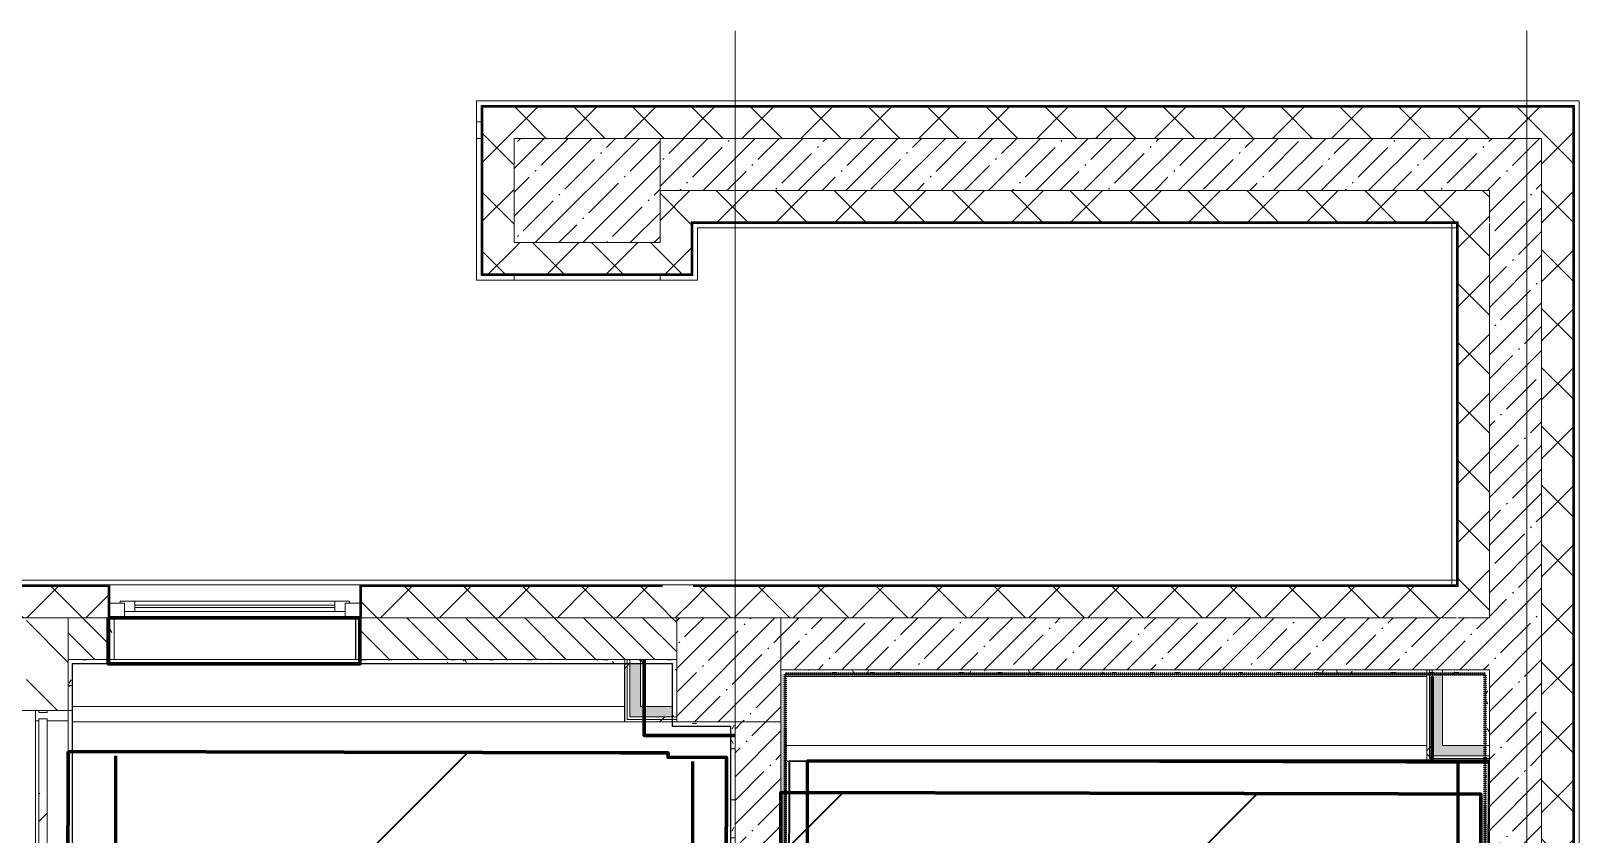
# Model space of a CAD drawing. Header units: millimetres. Extents: x -249154 to 415037, y -45458 to 354837.
# Drawn here: x 117896 to 125325, y 17926 to 21779 of the extents above; entities that cross this region are included whole.
import ezdxf

# ---------------------------------------------------------------- set-up
doc = ezdxf.new("R2010")
doc.units = ezdxf.units.MM
doc.linetypes.add('200_ШТРИХ__ш1_п0_6_', pattern=[320, 200, -120])
doc.linetypes.add('Штрих короткий', pattern=[600, 300, -300])
for name, color, linetype, lineweight in [('0) НЗ Ремонт штукатурка', 6, 'Continuous', 60), ('1) FK13', 152, 'Continuous', 40), ('3)1 шпаклевка', 4, 'Continuous', 35), ('3.3) Шпаклевка баз. фин. WD5-13', 160, 'Continuous', 140), ('3.4) Ремонт базовой шпаклевки', 6, 'Continuous', 60), ('3.4) Шп. баз 4 в 525 поз 4838м2', 160, 'Continuous', 140), ('3.4) Шп. фин 4 в 529 поз 11227м2', 6, 'Continuous', 140), ('4) демонтаж НЗ №2', 1, 'Continuous', 35), ('4.1) Дм уборка мусора НЗ 2', 20, 'Continuous', 35), ('549 штукатурка гипсом', 40, 'Continuous', 60), ('666 покраска FK1', 211, 'Continuous', 60), ('839 штук откосы', 3, 'Continuous', 158), ('874 шпакл откосы', 5, 'Continuous', 158), ('A-FLOR', 7, 'Continuous', 9), ('A-GLAZ', 7, 'Continuous', 9), ('A-GLAZ-1', 7, 'Continuous', 5), ('A-GLAZ-CURT', 7, 'Continuous', 9), ('A-GLAZ-CURT-1', 7, 'Continuous', 5), ('A-GLAZ-CURT-2', 7, 'Continuous', 20), ('A-GLAZ-CWMG', 7, 'Continuous', 9), ('A-GLAZ-CWMG-1', 7, 'Continuous', 20), ('A-WALL', 7, 'Continuous', 5), ('I-WALL', 7, 'Continuous', 5), ('S-COLS', 7, 'Continuous', 9), ('S-COLS-1', 7, 'Continuous', 5), ('S-STRS-MBND', 7, 'Continuous', 9), ('Оси', 7, 'Continuous', 9)]:
    doc.layers.add(name, color=color, linetype=linetype, lineweight=lineweight)
for name, color, linetype, lineweight, true_color in [('738 плитка подоконник КР28.4', 7, 'Continuous', 158, 0xfcc187), ('A-WALL-1', 9, 'Continuous', 5, 0x808080), ('A-WALL-FNSH-1', 9, 'Continuous', 5, 0x808080)]:
    doc.layers.add(name, color=color, linetype=linetype, lineweight=lineweight, true_color=true_color)
pattern_1 = [(45, (64.7, -136.06), (-141.42136, 141.42136), []), (135, (64.7, -136.06), (-141.42136, -141.42136), [])]
pattern_2 = [(45, (64.7, -136.06), (-114.04925, 114.04925), []), (45, (178.75, -136.06), (-114.04925, 114.04925), [201.612, -40.322, 6.706, -33.617])]
pattern_3 = [(0, (64.7, -136.06), (243.84, 60.96), [20.117, -162.763, 20.117, -162.763, -975.36]), (0, (64.7, -136.06), (243.84, 60.96), [-365.76, 20.117, -345.643, 20.117, -162.763, -426.72]), (0, (64.7, -136.06), (243.84, 60.96), [-914.4, 20.117, -101.803, 20.117, -284.683]), (120, (156.14, -105.58), (-174.71291, 180.691634), [20.117, -162.763, 20.117, -162.763, -975.36]), (120, (156.14, -105.58), (-174.71291, 180.691634), [-365.76, 20.117, -345.643, 20.117, -162.763, -426.72]), (120, (156.14, -105.58), (-174.71291, 180.691634), [-914.4, 20.117, -101.803, 20.117, -284.683]), (240, (186.62, 16.34), (-69.12709, -241.651634), [20.117, -162.763, 20.117, -162.763, -975.36]), (240, (186.62, 16.34), (-69.12709, -241.651634), [-365.76, 20.117, -345.643, 20.117, -162.763, -426.72]), (240, (186.62, 16.34), (-69.12709, -241.651634), [-914.4, 20.117, -101.803, 20.117, -284.683])]
pattern_4 = [(45, (64.7, -136.06), (-212.132, 212.132), []), (135, (64.7, -136.06), (-212.132, -212.132), [])]

# ---------------------------------------------------------------- blocks, each defined once
blk = doc.blocks.new('Системная панель - Стекло - 40мм-24262626-Объем проектирования 1 этажа')
at = {"layer": 'A-GLAZ-CURT-1'}
h = blk.add_hatch(dxfattribs=at)
h.set_pattern_fill('FP_95', color=256, style=0, pattern_type=2)
h.set_pattern_definition([(135, (17965, -118070), (-565.6854, -565.6854), [400, -1200]), (135, (18165, -118470), (-565.6854, -565.6854), [1200, -400]), (135, (18365, -117670), (-565.6854, -565.6854), [400, -1200])])
h.paths.add_polyline_path([(450, 40), (-450, 40), (-450, 0), (450, 0)])
at = {"layer": 'A-GLAZ-CURT-2'}
for p, q in [((450, 40), (-450, 40)), ((-450, 40), (-450, 0)), ((-450, 0), (450, 0)), ((450, 0), (450, 40))]:
    blk.add_line(p, q, dxfattribs=at)
blk = doc.blocks.new('Прямоугольный импост - Импост структурный с накладкой - 160мм-20958586-Объем проектирования 1 этажа')
at = {"layer": 'A-GLAZ-CWMG'}
for p, q in [((117853, 17725), (117853, 18605)), ((118010, 17725), (118010, 18605))]:
    blk.add_line(p, q, dxfattribs=at)
blk = doc.blocks.new('Прямоугольный импост - Импост структурный с накладкой - 160мм-24262628-Объем проектирования 1 этажа')
at = {"layer": 'A-GLAZ-CWMG-1'}
for p, q in [((0, 17), (-50, 17)), ((-50, 17), (-50, 0)), ((-50, 0), (-40, 0)), ((-40, 0), (-40, -40)), ((-10, -40), (-10, 0)), ((-10, 0), (0, 0)), ((0, 0), (0, 17)), ((-40, -40), (-50, -40)), ((-50, -40), (-50, -140)), ((0, -40), (-10, -40)), ((0, -140), (0, -40)), ((-50, -140), (0, -140))]:
    blk.add_line(p, q, dxfattribs=at)
blk = doc.blocks.new('120_Окно_СКБ_1Ст - 120_Окно_СКБ_1Ст_1200х2500_h_ с форточкой-22889524-Объем проектирования 1 этажа')
at = {"layer": 'A-GLAZ'}
for p, q in [((-600, 5), (-600, 75)), ((-600, 75), (-530, 75)), ((-530, 75), (-530, 5)), ((530, 5), (530, 75)), ((530, 75), (600, 75)), ((600, 75), (600, 5)), ((-530, 5), (-600, 5)), ((-530, 5), (-550, 5)), ((-550, 5), (-550, -5)), ((530, 45), (-530, 45)), ((-530, 45), (-530, 5)), ((-480, -5), (-480, 45)), ((480, -5), (480, 45)), ((530, 5), (530, 45)), ((600, 5), (530, 5)), ((550, 5), (530, 5)), ((550, -5), (550, 5)), ((-550, -5), (550, -5)), ((550, -5), (-550, -5))]:
    blk.add_line(p, q, dxfattribs=at)
at = {"layer": 'A-GLAZ-1'}
for p, q in [((600, 75), (-600, 75)), ((-600, 5), (-550, 5)), ((-480, 25), (480, 25)), ((480, 15), (-480, 15)), ((550, 5), (600, 5))]:
    blk.add_line(p, q, dxfattribs=at)
blk = doc.blocks.new('BSC_Колонна _Прямоугольная - 700х500-23282984-Объем проектирования 1 этажа')
at = {"layer": 'S-COLS-1'}
h = blk.add_hatch(dxfattribs=at)
h.set_pattern_fill('FP_134', color=256, style=0, pattern_type=2)
h.set_pattern_definition([(45, (-120500, -21150), (-114.04925, 114.04925), []), (45, (-120385.95, -21150), (-114.04925, 114.04925), [201.613, -40.323, 6.706, -33.617])])
h.paths.add_polyline_path([(-133.6, -250), (350, -250), (350, 250), (-350, 250), (-350, -250)])
for p, q in [((350, 250), (-350, 250)), ((-350, 250), (-350, -250)), ((350, -250), (350, 250)), ((-350, -250), (350, -250))]:
    blk.add_line(p, q, dxfattribs=at)
blk = doc.blocks.new('BSC_Колонна _Прямоугольная - 500х500-V182-Объем проектирования 1 этажа')
at = {"layer": 'S-COLS-1'}
h = blk.add_hatch(dxfattribs=at)
h.set_pattern_fill('FP_170', color=256, style=0, pattern_type=2)
h.set_pattern_definition([(45, (-121180, -18850), (-114.04925, 114.04925), []), (45, (-121065.95, -18850), (-114.04925, 114.04925), [201.613, -40.323, 6.706, -33.617])])
h.paths.add_polyline_path([(230, -250), (250, -250), (250, 250), (-250, 250), (-250, -250), (217.9, -250)])
for p, q in [((250, 250), (-250, 250)), ((-250, 250), (-250, -250)), ((250, -250), (250, 250)), ((-250, -250), (250, -250))]:
    blk.add_line(p, q, dxfattribs=at)
blk = doc.blocks.new('BSC_Колонна _Прямоугольная - 500х500-V193-Объем проектирования 1 этажа')
at = {"layer": 'S-COLS-1'}
for p, q in [((250, 250), (-250, 250)), ((-250, 250), (-250, -250)), ((250, -250), (250, 250)), ((-250, -250), (250, -250))]:
    blk.add_line(p, q, dxfattribs=at)
blk = doc.blocks.new('Зашивка приборов отопления2 - Зашивка приборов отопления-33269377-Объем проектирования 1 этажа')
at = {"layer": 'A-WALL'}
for p, q in [((119390, 18900), (118230, 18900)), ((120680.1, 18675), (120680.1, 18880)), ((118030, 18675), (120680.1, 18675)), ((120680.1, 18675), (118030, 18675)), ((120680.1, 18600), (120680.1, 18675)), ((118030, 18600), (120680.1, 18600))]:
    blk.add_line(p, q, dxfattribs=at)
blk = doc.blocks.new('Зашивка приборов отопления3 - Зашивка приборов отопления-33270266-Объем проектирования 1 этажа')
at = {"layer": 'A-WALL'}
for p, q in [((121450, 18487.5), (124530, 18487.5)), ((124530, 18487.5), (121450, 18487.5)), ((121450, 18412.5), (124530, 18412.5))]:
    blk.add_line(p, q, dxfattribs=at)

msp = doc.modelspace()

# ---------------------------------------------------------------- hatches: boundary and pattern name
at = {"layer": '4.1) Дм уборка мусора НЗ 2'}
h = msp.add_hatch(dxfattribs=at)
h.set_pattern_fill('ANSI31', color=1, scale=444)
h.paths.add_polyline_path([(121233.3, 18293.9), (120953.8, 18294.6), (120953.8, 18315.6), (120724.4, 18316.1), (118075.3, 18322.4), (118063.6, 13343.4), (120941.6, 13336.6), (120942.3, 13636.6), (121222.3, 13636)])
h = msp.add_hatch(dxfattribs=at)
h.set_pattern_fill('ANSI31', color=1, scale=444)
h.paths.add_polyline_path([(123025.3, 17031.7), (123317.3, 17031), (123308.5, 13301.1), (124862.5, 13297.4), (124866.4, 14926.4), (124846.4, 14926.4), (124849.7, 16356.6), (124848.7, 16356.6), (124852.9, 18117.9), (124458.3, 18118.9), (121494.9, 18125.8), (121485, 13944.7), (121476.6, 10335.3), (124834.6, 10327.5), (124835, 10527.5), (124856, 10527.4), (124861.4, 12826.4), (124841.4, 12826.5), (124842.2, 13135.5), (123016.2, 13139.7)])
at = {"layer": 'A-WALL'}
h = msp.add_hatch(dxfattribs=at)
h.set_pattern_fill('FP_24', color=256, style=0, pattern_type=2)
h.set_pattern_definition(pattern_1)
h.paths.add_polyline_path([(125144.7, 21263.9), (125144.7, 21413.9), (120064.7, 21413.9), (120064.7, 21263.9), (124894.7, 21263.9)])
h = msp.add_hatch(dxfattribs=at)
h.set_pattern_fill('FP_24', color=256, style=0, pattern_type=2)
h.set_pattern_definition(pattern_1)
h.paths.add_polyline_path([(125294.7, -386.1), (125294.7, 7564), (125144.7, 7564), (125144.7, -386.1), (125288.9, -386.1)])
h.paths.add_polyline_path([(125293.1, 8764), (125294.7, 8764), (125294.7, 10683.9), (125144.7, 10683.9), (125144.7, 8764)])
h.paths.add_polyline_path([(125294.7, 12983.9), (125294.7, 13533.9), (125144.7, 13533.9), (125144.7, 12983.9)])
h.paths.add_polyline_path([(125144.7, 15083.9), (125294.7, 15083.9), (125294.7, 21413.9), (125144.7, 21413.9), (125144.7, 16816.4)])
h = msp.add_hatch(dxfattribs=at)
h.set_pattern_fill('FP_24', color=256, style=0, pattern_type=2)
h.set_pattern_definition(pattern_1)
h.paths.add_polyline_path([(120214.7, 20613.9), (120214.7, 21263.9), (120064.7, 21263.9), (120064.7, 20613.9)])
h = msp.add_hatch(dxfattribs=at)
h.set_pattern_fill('FP_24', color=256, style=0, pattern_type=2)
h.set_pattern_definition(pattern_1)
h.paths.add_polyline_path([(120914.7, 20613.9), (121064.7, 20613.9), (121064.7, 21013.9), (120914.7, 21013.9), (120914.7, 20763.9)])
h = msp.add_hatch(dxfattribs=at)
h.set_pattern_fill('FP_24', color=256, style=0, pattern_type=2)
h.set_pattern_definition(pattern_1)
h.paths.add_polyline_path([(124744.7, 20863.9), (124894.7, 20863.9), (124894.7, 21013.9), (121064.7, 21013.9), (121064.7, 20863.9), (121570.7, 20863.9), (123525.7, 20863.9)])
h = msp.add_hatch(dxfattribs=at)
h.set_pattern_fill('FP_24', color=256, style=0, pattern_type=2)
h.set_pattern_definition(pattern_1)
h.paths.add_polyline_path([(124894.7, 18963.9), (124894.7, 20863.9), (124744.7, 20863.9), (124744.7, 18963.9)])
h = msp.add_hatch(dxfattribs=at)
h.set_pattern_fill('FP_24', color=256, style=0, pattern_type=2)
h.set_pattern_definition(pattern_1)
h.paths.add_polyline_path([(120431.1, 20613.9), (120914.7, 20613.9), (120914.7, 20763.9), (120214.7, 20763.9), (120214.7, 20613.9)])
h = msp.add_hatch(dxfattribs=at)
h.set_pattern_fill('FP_24', color=256, style=0, pattern_type=2)
h.set_pattern_definition(pattern_1)
h.paths.add_polyline_path([(115615.2, 18963.9), (118266.7, 18963.9), (118266.7, 19113.9), (115565.2, 19113.9), (115565.2, 18963.9), (115595.2, 18963.9)])
h.paths.add_polyline_path([(112885.2, 18963.9), (112865.2, 19100.1), (112865.2, 18963.9), (112870.5, 18963.9)])
h.paths.add_polyline_path([(120916.7, 18963.9), (120924.7, 18963.9), (120924.7, 19113.9), (119482.7, 19113.9), (119482.7, 18963.9), (120431.1, 18963.9)])
h.paths.add_polyline_path([(112965.2, 18963.9), (112973.5, 18963.9), (112955.2, 18988.9), (112963.7, 18967.7)])
h.paths.add_polyline_path([(112921, 19022.9), (112922.2, 19034.8), (112915.2, 19044.7), (112915.2, 19113.9), (112856.7, 19111.8), (112915.2, 19031)])
h = msp.add_hatch(dxfattribs=at)
h.set_pattern_fill('FP_24', color=256, style=0, pattern_type=2)
h.set_pattern_definition(pattern_1)
h.paths.add_polyline_path([(121074.7, 18963.9), (121074.7, 19121.9), (120924.7, 19121.9), (120924.7, 18963.9), (120994.7, 18963.9)])
h = msp.add_hatch(dxfattribs=at)
h.set_pattern_fill('FP_24', color=256, style=0, pattern_type=2)
h.set_pattern_definition(pattern_1)
h.paths.add_polyline_path([(124744.7, 18963.9), (124744.7, 19113.9), (121074.7, 19113.9), (121074.7, 18963.9), (124741.7, 18963.9)])
h = msp.add_hatch(dxfattribs=at)
h.set_pattern_fill('FP_2', color=256, style=0, pattern_type=2)
h.set_pattern_definition([(135, (64.7, -136.06), (-70.71068, -70.71068), [])])
h.paths.add_polyline_path([(120994.7, 18763.9), (120994.7, 18963.9), (119474.7, 18961.9), (119474.7, 18763.9), (120974.7, 18763.9)])
h.paths.add_polyline_path([(118274.7, 18763.9), (118274.7, 18963.9), (118074.7, 18963.9), (118074.7, 18763.9), (118094.7, 18763.9)])
at = {"layer": 'I-WALL'}
h = msp.add_hatch(dxfattribs=at)
h.set_pattern_fill('FP_1', color=256, style=0, pattern_type=2)
h.set_pattern_definition(pattern_2)
h.paths.add_polyline_path([(124894.7, 21013.9), (124894.7, 21263.9), (120914.7, 21263.9), (120914.7, 21013.9), (123525.7, 21013.9)])
h = msp.add_hatch(dxfattribs=at)
h.set_pattern_fill('FP_1', color=256, style=0, pattern_type=2)
h.set_pattern_definition(pattern_2)
h.paths.add_polyline_path([(124944.7, 10463.9), (125144.7, 10463.9), (125144.7, 10683.9), (124894.7, 10683.9), (124894.7, 10463.9)])
h.paths.add_polyline_path([(124894.7, 12983.9), (125144.7, 12983.9), (125144.7, 13533.9), (124894.7, 13533.9), (124894.7, 13106.4)])
h.paths.add_polyline_path([(124894.7, 15083.9), (125144.7, 15083.9), (125144.7, 21263.9), (124894.7, 21263.9), (124894.7, 15413.9)])
h = msp.add_hatch(dxfattribs=at)
h.set_pattern_fill('FP_23', color=256, style=0, pattern_type=2)
h.set_pattern_definition([(135, (64.7, -136.06), (-141.42136, -141.42136), [])])
h.paths.add_polyline_path([(117874.7, 16313.9), (118074.7, 16313.9), (118074.7, 17538.9), (117874.7, 17538.9), (117874.7, 16363.9)])
h.paths.add_polyline_path([(118074.7, 18518.9), (118074.7, 18963.9), (117874.7, 18963.9), (117874.7, 18518.9)])
h = msp.add_hatch(dxfattribs=at)
h.set_pattern_fill('FP_191', color=256, style=0, pattern_type=2)
h.set_pattern_definition(pattern_3)
h.paths.add_polyline_path([(118274.7, 18763.9), (118294.7, 18766.2), (118294.7, 18961.9), (118274.7, 18961.9), (118274.7, 18936.3)])
h = msp.add_hatch(dxfattribs=at)
h.set_pattern_fill('FP_1', color=256, style=0, pattern_type=2)
h.set_pattern_definition(pattern_2)
h.paths.add_polyline_path([(124557.2, 18713.9), (124894.7, 18714.1), (124894.7, 18963.9), (121494.7, 18963.9), (121494.7, 18713.9), (124041.5, 18713.9)])
h = msp.add_hatch(dxfattribs=at)
h.set_pattern_fill('FP_191', color=256, style=0, pattern_type=2)
h.set_pattern_definition(pattern_3)
h.paths.add_polyline_path([(120961.7, 18743.9), (120974.7, 18743.9), (120974.7, 18763.9), (119474.7, 18763.9), (119474.7, 18743.9), (120946.9, 18743.9)])
h.paths.add_polyline_path([(118074.7, 18763.9), (118074.7, 18743.9), (118094.7, 18743.9)])
h.paths.add_polyline_path([(118274.7, 18743.9), (118274.7, 18763.9), (118074.7, 18763.9), (118095.7, 18743.9), (118266.7, 18743.9)])
h = msp.add_hatch(dxfattribs=at)
h.set_pattern_fill('FP_191', color=256, style=0, pattern_type=2)
h.set_pattern_definition(pattern_3)
h.paths.add_polyline_path([(118094.7, 13483.9), (118094.7, 14263.9), (118082.7, 14263.9), (118082.7, 14233.9), (118074.7, 14233.9), (118074.7, 13483.9)])
h.paths.add_polyline_path([(118094.7, 15213.9), (118094.7, 17538.9), (118074.7, 17538.9), (118074.7, 15243.9), (118082.7, 15243.9), (118082.7, 15213.9)])
h.paths.add_polyline_path([(118074.7, 18518.9), (118094.7, 18518.9), (118094.7, 18743.9), (118074.7, 18743.9), (118074.7, 18538.9)])
h = msp.add_hatch(dxfattribs=at)
h.set_pattern_fill('FP_192', color=256, style=0, pattern_type=2)
h.set_pattern_definition(pattern_4)
h.paths.add_polyline_path([(120757.8, 18476.4), (120756.7, 18743.9), (120745.3, 18743.9), (120745.3, 18476.4), (120754.7, 18476.4)])
h = msp.add_hatch(dxfattribs=at)
h.set_pattern_fill('FP_192', color=256, style=0, pattern_type=2)
h.set_pattern_definition(pattern_4)
h.paths.add_polyline_path([(120757.8, 18488.9), (120770.3, 18488.9), (120769.2, 18743.9), (120757.8, 18743.9), (120757.8, 18501.4)])
for points in [[(120770.3, 18538.9), (120820.3, 18538.9), (120820.3, 18743.9), (120770.3, 18743.9)], [(124669.7, 18351.4), (124669.7, 18693.9), (124619.7, 18692.9), (124619.7, 18351.4)], [(120946.9, 18488.9), (120974.7, 18488.9), (120974.7, 18538.9), (120770.3, 18538.9), (120770.3, 18488.9), (120916.7, 18488.9)], [(124669.7, 18301.4), (124874.7, 18301.4), (124874.7, 18351.4), (124619.7, 18351.4), (124619.7, 18301.4)]]:
    msp.add_hatch(color=256, dxfattribs=at).paths.add_polyline_path(points)
h = msp.add_hatch(dxfattribs=at)
h.set_pattern_fill('FP_191', color=256, style=0, pattern_type=2)
h.set_pattern_definition(pattern_3)
h.paths.add_polyline_path([(120974.7, 18488.9), (120994.7, 18488.9), (120994.7, 18763.9), (120974.7, 18742.9), (120974.7, 18538.9)])
h.paths.add_polyline_path([(120974.7, 18743.9), (120994.7, 18763.9), (120974.7, 18763.9)])
h = msp.add_hatch(dxfattribs=at)
h.set_pattern_fill('FP_191', color=256, style=0, pattern_type=2)
h.set_pattern_definition(pattern_3)
h.paths.add_polyline_path([(121494.7, 18693.9), (124873.7, 18693.9), (124874.7, 18713.9), (121494.7, 18713.9)])
h = msp.add_hatch(dxfattribs=at)
h.set_pattern_fill('FP_191', color=256, style=0, pattern_type=2)
h.set_pattern_definition(pattern_3)
h.paths.add_polyline_path([(121494.7, 10463.9), (121514.7, 10463.9), (121514.7, 10663.9), (121502.7, 10663.9), (121502.7, 10633.9), (121494.7, 10633.9)])
h.paths.add_polyline_path([(121514.7, 12113.9), (121514.7, 18680.9), (121494.7, 18693.9), (121494.9, 12143.9), (121502.7, 12143.9), (121502.7, 12113.9)])
h.paths.add_polyline_path([(121514.7, 18681.9), (121514.7, 18692.9), (121496.4, 18692.9)])
h = msp.add_hatch(dxfattribs=at)
h.set_pattern_fill('FP_192', color=256, style=0, pattern_type=2)
h.set_pattern_definition(pattern_4)
h.paths.add_polyline_path([(124604.1, 18288.9), (124607.2, 18288.9), (124607.2, 18693.9), (124594.7, 18692.9), (124594.7, 18288.9)])
h = msp.add_hatch(dxfattribs=at)
h.set_pattern_fill('FP_192', color=256, style=0, pattern_type=2)
h.set_pattern_definition(pattern_4)
h.paths.add_polyline_path([(124609.1, 18301.4), (124619.7, 18301.4), (124619, 18693.9), (124607.2, 18692.9), (124607.2, 18301.4)])
h = msp.add_hatch(dxfattribs=at)
h.set_pattern_fill('FP_191', color=256, style=0, pattern_type=2)
h.set_pattern_definition(pattern_3)
h.paths.add_polyline_path([(124894.7, 13433.9), (124894.7, 13533.9), (124874.7, 13533.9), (124875.7, 13453.9)])
h.paths.add_polyline_path([(124894.7, 13433.9), (124874.7, 13453.9), (124874.7, 13433.9)])
h.paths.add_polyline_path([(124874.7, 15083.9), (124894.7, 15083.9), (124894.7, 18713.9), (124874.7, 18713.9), (124874.7, 15097.5)])
h = msp.add_hatch(dxfattribs=at)
h.set_pattern_fill('FP_192', color=256, style=0, pattern_type=2)
h.set_pattern_definition(pattern_4)
h.paths.add_polyline_path([(120961.7, 18463.9), (120994.7, 18463.9), (120994.7, 18476.4), (120745.3, 18476.4), (120745.3, 18463.9), (120946.9, 18463.9)])
h = msp.add_hatch(dxfattribs=at)
h.set_pattern_fill('FP_192', color=256, style=0, pattern_type=2)
h.set_pattern_definition(pattern_4)
h.paths.add_polyline_path([(120961.7, 18476.4), (120994.7, 18476.4), (120994.7, 18488.9), (120757.8, 18488.9), (120757.8, 18476.4), (120946.9, 18476.4)])
h = msp.add_hatch(dxfattribs=at)
h.set_pattern_fill('FP_191', color=256, style=0, pattern_type=2)
h.set_pattern_definition(pattern_3)
h.paths.add_polyline_path([(121253.5, 18443.9), (121254.7, 18443.9), (121254.6, 18463.9), (120974.7, 18463.9), (120974.7, 18443.9), (121241.7, 18443.9)])
h = msp.add_hatch(dxfattribs=at)
h.set_pattern_fill('FP_191', color=256, style=0, pattern_type=2)
h.set_pattern_definition(pattern_3)
h.paths.add_polyline_path([(121274.7, 13783.9), (121274.7, 18463.9), (121254.7, 18442.9), (121254.7, 13783.9)])
h.paths.add_polyline_path([(121254.7, 18443.9), (121274.7, 18463.9), (121254.7, 18463.9)])
h = msp.add_hatch(dxfattribs=at)
h.set_pattern_fill('FP_1', color=256, style=0, pattern_type=2)
h.set_pattern_definition(pattern_2)
h.paths.add_polyline_path([(121274.7, 10243.9), (121494.7, 10243.9), (121494.7, 10688.9), (121274.7, 10688.9), (121274.7, 10246.7)])
h.paths.add_polyline_path([(121444.7, 12088.9), (121494.7, 12088.9), (121494.7, 13263.9), (121274.7, 13263.9), (121274.7, 12088.9), (121414.7, 12088.9)])
h.paths.add_polyline_path([(121274.7, 13763.9), (121494.7, 13763.9), (121494.7, 18463.9), (121274.7, 18463.9), (121274.7, 13783.9)])
h = msp.add_hatch(dxfattribs=at)
h.set_pattern_fill('FP_192', color=256, style=0, pattern_type=2)
h.set_pattern_definition(pattern_4)
h.paths.add_polyline_path([(124619.7, 18276.4), (124874.7, 18277.3), (124874.7, 18288.9), (124594.7, 18288.9), (124594.7, 18276.4)])
h = msp.add_hatch(dxfattribs=at)
h.set_pattern_fill('FP_192', color=256, style=0, pattern_type=2)
h.set_pattern_definition(pattern_4)
h.paths.add_polyline_path([(124619.7, 18288.9), (124874.7, 18289.8), (124874.7, 18301.4), (124607.2, 18301.4), (124607.2, 18288.9)])

# ---------------------------------------------------------------- linework, layer by layer
at = {"layer": '0) НЗ Ремонт штукатурка', "color": 3, "linetype": '200_ШТРИХ__ш1_п0_6_', "ltscale": 0.03}
msp.add_lwpolyline([(121515.7, 10484.9), (124873.7, 10484.9), (124873.7, 18693.9), (121515.7, 18693.9)], close=True, dxfattribs=at)
at = {"layer": '1) FK13', "flags": 128}
msp.add_lwpolyline([(124874.2, 10677.1), (124895.2, 10677), (124900.6, 12976), (124880.6, 12976), (124881.3, 13285), (123055.3, 13289.3), (123064.4, 17181.3), (123356.4, 17180.6), (123347.7, 13450.6), (124901.7, 13447), (124905.5, 15076), (124885.5, 15076), (124888.8, 16506.2), (124887.8, 16506.2), (124892, 18267.5), (124497.5, 18268.5), (121534, 18275.4), (121524.2, 14094.3), (121523.2, 14094.3), (121523.2, 14092.1), (121524.2, 14092.1), (121515.7, 10484.9), (124873.7, 10477.1)], close=True, dxfattribs=at)
at = {"layer": '3)1 шпаклевка', "flags": 128}
msp.add_lwpolyline([(118074.5, 18322.4), (118062.8, 13343.4), (120940.8, 13336.6), (120941.5, 13636.6), (121221.5, 13636), (121232.5, 18293.9), (120953, 18294.6), (120953, 18315.6), (120723.6, 18316.1)], close=True, dxfattribs=at)
at = {"layer": '3.3) Шпаклевка баз. фин. WD5-13', "ltscale": 0.5}
for points in [[(121274.7, 18399.9), (120838.1, 18399.9), (120838.1, 18763.9)], [(124894.7, 18276.4), (124619.7, 18276.4), (124619.7, 18681.9)]]:
    msp.add_lwpolyline(points, dxfattribs=at)
at = {"layer": '3.4) Ремонт базовой шпаклевки', "linetype": 'Штрих короткий', "ltscale": 0.01}
for points in [[(118304, 13630.9), (118304, 18301.6)], [(121071.8, 14098.8), (121071.8, 18274.3)]]:
    msp.add_lwpolyline(points, dxfattribs=at)
msp.add_lwpolyline([(121620.2, 10703.7), (124744.7, 10703.7), (124744.7, 18276.4), (121620.2, 18276.4)], close=True, dxfattribs=at)
at = {"layer": '3.4) Шп. баз 4 в 525 поз 4838м2', "flags": 128}
for points in [[(118063.6, 13343.4), (120941.6, 13336.6), (120942.3, 13636.6), (121222.3, 13636), (121233.3, 18293.9)], [(120953.8, 18294.6), (120953.8, 18315.6), (120724.4, 18316.1), (118075.3, 18322.4)], [(124861.4, 12826.4), (124841.4, 12826.5), (124842.2, 13135.5), (123016.2, 13139.7), (123025.3, 17031.7), (123317.3, 17031), (123308.5, 13301.1), (124862.5, 13297.4), (124866.4, 14926.4), (124846.4, 14926.4), (124849.7, 16356.6), (124848.7, 16356.6), (124852.9, 18117.9), (124458.3, 18118.9), (121494.9, 18125.8), (121485, 13944.7), (121484, 13944.7), (121484, 13942.5), (121485, 13942.5)]]:
    msp.add_lwpolyline(points, dxfattribs=at)
at = {"layer": '3.4) Шп. фин 4 в 529 поз 11227м2', "flags": 128}
for points in [[(118075.3, 18322.4), (118063.6, 13343.4), (120941.6, 13336.6), (120942.3, 13636.6), (121222.3, 13636), (121233.3, 18293.9), (120953.8, 18294.6), (120953.8, 18315.6), (120724.4, 18316.1)], [(124835, 10527.5), (124856, 10527.4), (124861.4, 12826.4), (124841.4, 12826.5), (124842.2, 13135.5), (123016.2, 13139.7), (123025.3, 17031.7), (123317.3, 17031), (123308.5, 13301.1), (124862.5, 13297.4), (124866.4, 14926.4), (124846.4, 14926.4), (124849.7, 16356.6), (124848.7, 16356.6), (124852.9, 18117.9), (124458.3, 18118.9), (121494.9, 18125.8), (121485, 13944.7), (121484, 13944.7), (121484, 13942.5), (121485, 13942.5), (121476.6, 10335.3), (124834.6, 10327.5)]]:
    msp.add_lwpolyline(points, close=True, dxfattribs=at)
at = {"layer": '4) демонтаж НЗ №2', "flags": 128}
for points in [[(118075.3, 18322.4), (118063.6, 13343.4), (120941.6, 13336.6), (120942.3, 13636.6), (121222.3, 13636), (121233.3, 18293.9), (120953.8, 18294.6), (120953.8, 18315.6), (120724.4, 18316.1)], [(124835, 10527.5), (124856, 10527.4), (124861.4, 12826.4), (124841.4, 12826.5), (124842.2, 13135.5), (123016.2, 13139.7), (123025.3, 17031.7), (123317.3, 17031), (123308.5, 13301.1), (124862.5, 13297.4), (124866.4, 14926.4), (124846.4, 14926.4), (124849.7, 16356.6), (124848.7, 16356.6), (124852.9, 18117.9), (124458.3, 18118.9), (121494.9, 18125.8), (121485, 13944.7), (121484, 13944.7), (121484, 13942.5), (121485, 13942.5), (121476.6, 10335.3), (124834.6, 10327.5)]]:
    msp.add_lwpolyline(points, close=True, dxfattribs=at)
at = {"layer": '549 штукатурка гипсом', "ltscale": 0.01}
for points in [[(118304, 13630.9), (118304, 18301.6)], [(121071.8, 14098.8), (121071.8, 18274.3)]]:
    msp.add_lwpolyline(points, dxfattribs=at)
msp.add_lwpolyline([(121620.2, 10703.7), (124744.7, 10703.7), (124744.7, 18276.4), (121620.2, 18276.4)], close=True, dxfattribs=at)
at = {"layer": '666 покраска FK1', "flags": 128}
msp.add_lwpolyline([(118075.3, 18322.4), (118063.6, 13343.4), (120941.6, 13336.6), (120942.3, 13636.6), (121222.3, 13636), (121233.3, 18293.9), (120953.8, 18294.6), (120953.8, 18315.6), (120724.4, 18316.1)], close=True, dxfattribs=at)
at = {"layer": '738 плитка подоконник КР28.4', "ltscale": 0.5}
msp.add_lwpolyline([(118274.7, 18742.9), (119474.7, 18742.9)], dxfattribs=at)
at = {"layer": '839 штук откосы', "ltscale": 0.5}
msp.add_lwpolyline([(118266.7, 18963.9), (119474.7, 18963.9), (119474.7, 18742.9), (118266.7, 18742.9)], close=True, dxfattribs=at)
at = {"layer": '874 шпакл откосы', "ltscale": 0.5}
msp.add_lwpolyline([(118266.7, 18963.9), (119474.7, 18963.9), (119474.7, 18742.9), (118266.7, 18742.9)], close=True, dxfattribs=at)
at = {"layer": 'A-FLOR'}
for p, q in [((120744.8, 18463.9), (118094.7, 18463.9)), ((118094.7, 18463.9), (118094.7, 15213.9)), ((120974.7, 18463.9), (120745.3, 18463.9)), ((121254.7, 13783.9), (121254.7, 18442.9))]:
    msp.add_line(p, q, dxfattribs=at)
at = {"layer": 'A-WALL'}
for p, q in [((120034.7, 21443.9), (125324.7, 21443.9)), ((120034.7, 20583.9), (120034.7, 21443.9)), ((120061.7, 21416.9), (125297.7, 21416.9)), ((120061.7, 20610.9), (120061.7, 21416.9)), ((120064.7, 21413.9), (125294.7, 21413.9)), ((120064.7, 20613.9), (120064.7, 21413.9)), ((125294.7, 15083.9), (125294.7, 21413.9)), ((125297.7, 15083.9), (125297.7, 21416.9)), ((125324.7, 21443.9), (125324.7, 14968.9)), ((120056.7, 21342.9), (120034.7, 21342.9)), ((120056.7, 21263.9), (120034.7, 21263.9)), ((125144.7, 8764), (125144.7, 21263.9)), ((124894.7, 20863.9), (124894.7, 21013.9)), ((124744.7, 20863.9), (121064.7, 20863.9)), ((121064.7, 20613.9), (121064.7, 20863.9)), ((124741.7, 20860.9), (121067.7, 20860.9)), ((121067.7, 20610.9), (121067.7, 20860.9)), ((121072.7, 20860.9), (121072.7, 20855.9)), ((124736.7, 20833.9), (121094.7, 20833.9)), ((121094.7, 20833.9), (121094.7, 20583.9)), ((124714.7, 19121.9), (124714.7, 20856)), ((124741.7, 19116.9), (124741.7, 20860.9)), ((124744.7, 19113.9), (124744.7, 20863.9)), ((124894.7, 20855.9), (124894.7, 18963.9)), ((121094.7, 20583.9), (120034.7, 20583.9)), ((121067.7, 20610.9), (120061.7, 20610.9)), ((121064.7, 20613.9), (120064.7, 20613.9)), ((120214.7, 20605.9), (120214.7, 20583.9)), ((120914.7, 20583.9), (120914.7, 20605.9)), ((115417.2, 19143.9), (124736.8, 19143.9)), ((118269.7, 19116.9), (115565.2, 19116.9)), ((118266.7, 19113.9), (115565.2, 19113.9)), ((118266.7, 18963.9), (118266.7, 19113.9)), ((118269.7, 18963.9), (118269.7, 19116.9)), ((118274.7, 19121.9), (119474.7, 19121.9)), ((119479.7, 19116.9), (119479.7, 18963.9)), ((120921.7, 19116.9), (119479.7, 19116.9)), ((120924.7, 19113.9), (119482.7, 19113.9)), ((119482.7, 19113.9), (119482.7, 18963.9)), ((120916.7, 19116.9), (120916.7, 19121.9)), ((120921.7, 19121.9), (120921.7, 19116.9)), ((120924.7, 19121.9), (120924.7, 19113.9)), ((121074.7, 19113.9), (121074.7, 19121.9)), ((121074.7, 19116.9), (124741.7, 19116.9)), ((121074.7, 19113.9), (124744.7, 19113.9)), ((116165.2, 18963.9), (118274.7, 18963.9)), ((120994.7, 18963.9), (119474.7, 18963.9)), ((124744.7, 18963.9), (124894.7, 18963.9)), ((118094.7, 18518.9), (118094.7, 18743.9)), ((118274.7, 18743.9), (118094.7, 18743.9)), ((119474.7, 18743.9), (120974.7, 18743.9)), ((120757.8, 18763.9), (120757.8, 18476.4)), ((120770.3, 18763.9), (120770.3, 18488.9)), ((120974.7, 18743.9), (120974.7, 18538.9)), ((121514.7, 16094.3), (121514.7, 18693.9)), ((124874.7, 18693.9), (121514.7, 18693.9)), ((124607.2, 18713.9), (124607.2, 18288.9)), ((124619.7, 18713.9), (124619.7, 18301.4)), ((124873.7, 18692.9), (124873.7, 18693.9)), ((124874.7, 18693.9), (124874.7, 15413.9)), ((120757.8, 18476.4), (120994.7, 18476.4)), ((120770.3, 18488.9), (120994.7, 18488.9)), ((120994.7, 18443.9), (121254.7, 18443.9)), ((121254.7, 18443.9), (121254.7, 18442.9)), ((124607.2, 18288.9), (124894.7, 18288.9)), ((124619.7, 18301.4), (124894.7, 18301.4))]:
    msp.add_line(p, q, dxfattribs=at)
at = {"layer": 'A-WALL-1'}
for p, q in [((124894.7, 21263.9), (120914.7, 21263.9)), ((120914.7, 21263.9), (125144.7, 21263.9)), ((124894.7, 21013.9), (120914.7, 21013.9)), ((121074.7, 19121.9), (120924.7, 19121.9)), ((118074.7, 18963.9), (118074.7, 18518.9)), ((118274.7, 18743.9), (118274.7, 18963.9)), ((118294.7, 18961.9), (118274.7, 18961.9)), ((118294.7, 18763.9), (118294.7, 18961.9)), ((119454.7, 18961.9), (119454.7, 18763.9)), ((119474.7, 18961.9), (119454.7, 18961.9)), ((119474.7, 18963.9), (119474.7, 18743.9)), ((124736.7, 18963.9), (121494.7, 18963.9)), ((118294.7, 18763.9), (118074.7, 18763.9)), ((120994.7, 18763.9), (119454.7, 18763.9)), ((120745.3, 18763.9), (120745.3, 18463.9)), ((120820.3, 18538.9), (120820.3, 18763.9)), ((121494.7, 18713.9), (124894.7, 18713.9)), ((124594.7, 18713.9), (124594.7, 18276.4)), ((124669.7, 18351.4), (124669.7, 18713.9)), ((124894.7, 18713.9), (124894.7, 15083.9)), ((117824.7, 18518.9), (118094.7, 18518.9)), ((120974.7, 18538.9), (120820.3, 18538.9)), ((120974.7, 18463.9), (120994.7, 18463.9)), ((121274.7, 18463.9), (121274.7, 13763.9)), ((121274.7, 13763.9), (121274.7, 18463.9)), ((121494.7, 13763.9), (121494.7, 18463.9)), ((124894.7, 18351.4), (124669.7, 18351.4)), ((124594.7, 18276.4), (124894.7, 18276.4))]:
    msp.add_line(p, q, dxfattribs=at)
at = {"layer": 'A-WALL-FNSH-1'}
for p, q in [((125302.7, 21421.9), (120056.7, 21421.9)), ((120056.7, 21421.9), (120056.7, 20605.9)), ((125302.7, 15083.9), (125302.7, 21421.9)), ((121072.7, 20855.9), (124736.7, 20855.9)), ((121072.7, 20605.9), (121072.7, 20855.9)), ((124736.7, 20855.9), (124736.7, 19121.9)), ((120056.7, 20605.9), (121072.7, 20605.9)), ((118274.7, 19121.9), (115565.2, 19121.9)), ((118274.7, 18963.9), (118274.7, 19121.9)), ((120924.7, 19121.9), (119474.7, 19121.9)), ((119474.7, 19121.9), (119474.7, 18963.9)), ((124736.7, 19121.9), (121074.7, 19121.9)), ((118295.7, 18961.9), (118294.7, 18961.9)), ((118295.7, 18763.9), (118295.7, 18961.9)), ((119453.7, 18961.9), (119453.7, 18763.9)), ((119454.7, 18961.9), (119453.7, 18961.9)), ((118095.7, 15213.9), (118095.7, 18742.9)), ((118095.7, 18742.9), (118274.7, 18742.9)), ((118274.7, 18742.9), (118274.7, 18743.9)), ((118294.7, 18763.9), (118295.7, 18763.9)), ((119453.7, 18763.9), (119454.7, 18763.9)), ((119474.7, 18743.9), (119474.7, 18742.9)), ((119474.7, 18742.9), (120973.7, 18742.9)), ((120973.7, 18742.9), (120973.7, 18442.9)), ((124873.7, 18692.9), (121514.7, 18692.9)), ((121514.7, 18681.9), (124594.7, 18681.9)), ((121515.7, 16094.3), (121515.7, 18692.9)), ((124873.7, 18692.9), (124873.7, 15083.9)), ((120974.7, 18443.9), (120974.7, 18538.9)), ((120973.7, 18442.9), (121253.7, 18442.9)), ((120994.7, 18443.9), (120974.7, 18443.9)), ((121253.7, 18442.9), (121253.7, 13784.9))]:
    msp.add_line(p, q, dxfattribs=at)
at = {"layer": 'I-WALL'}
for p, q in [((119474.7, 18743.9), (118274.7, 18743.9)), ((118295.7, 18763.9), (119453.7, 18763.9)), ((118094.7, 18518.9), (118094.7, 18463.9))]:
    msp.add_line(p, q, dxfattribs=at)
at = {"layer": 'S-STRS-MBND'}
for p, q in [((121494.7, 18713.9), (121494.7, 17213.9)), ((124894.7, 18713.9), (121494.7, 18713.9)), ((124894.7, 17213.9), (124894.7, 18713.9))]:
    msp.add_line(p, q, dxfattribs=at)
at = {"layer": 'Оси'}
for points in [[(121274.7, -2042.3), (121274.7, 2957.7), (121274.7, 16779), (121274.7, 21779)], [(125074.7, -2042.3), (125074.7, 2957.7), (125074.7, 16779), (125074.7, 21779)]]:
    msp.add_lwpolyline(points, dxfattribs=at)

# ---------------------------------------------------------------- block references
at = {"layer": 'A-GLAZ', "color": 3, "rotation": 180}
msp.add_blockref('120_Окно_СКБ_1Ст - 120_Окно_СКБ_1Ст_1200х2500_h_ с форточкой-22889524-Объем проектирования 1 этажа', (118874.7, 19038.9), dxfattribs=at)
at = {"layer": 'A-GLAZ-CURT', "rotation": 269.9999999999995}
msp.add_blockref('Системная панель - Стекло - 40мм-24262626-Объем проектирования 1 этажа', (117934.7, 18028.9), dxfattribs=at)
at = {"layer": 'A-GLAZ-CWMG', "rotation": 89.99999999999955}
msp.add_blockref('Прямоугольный импост - Импост структурный с накладкой - 160мм-24262628-Объем проектирования 1 этажа', (117934.7, 18518.9), dxfattribs=at)
at = {"layer": 'A-GLAZ-CWMG'}
msp.add_blockref('Прямоугольный импост - Импост структурный с накладкой - 160мм-20958586-Объем проектирования 1 этажа', (64.7, -136.1), dxfattribs=at)
at = {"layer": 'A-WALL'}
for name in ['Зашивка приборов отопления2 - Зашивка приборов отопления-33269377-Объем проектирования 1 этажа', 'Зашивка приборов отопления3 - Зашивка приборов отопления-33270266-Объем проектирования 1 этажа']:
    msp.add_blockref(name, (64.7, -136.1), dxfattribs=at)
at = {"layer": 'S-COLS'}
for name, p in [('BSC_Колонна _Прямоугольная - 700х500-23282984-Объем проектирования 1 этажа', (120564.7, 21013.9)), ('BSC_Колонна _Прямоугольная - 500х500-V182-Объем проектирования 1 этажа', (121244.7, 18713.9)), ('BSC_Колонна _Прямоугольная - 500х500-V193-Объем проектирования 1 этажа', (121244.7, 18713.9))]:
    msp.add_blockref(name, p, dxfattribs=at)

doc.saveas('drawing.dxf')
